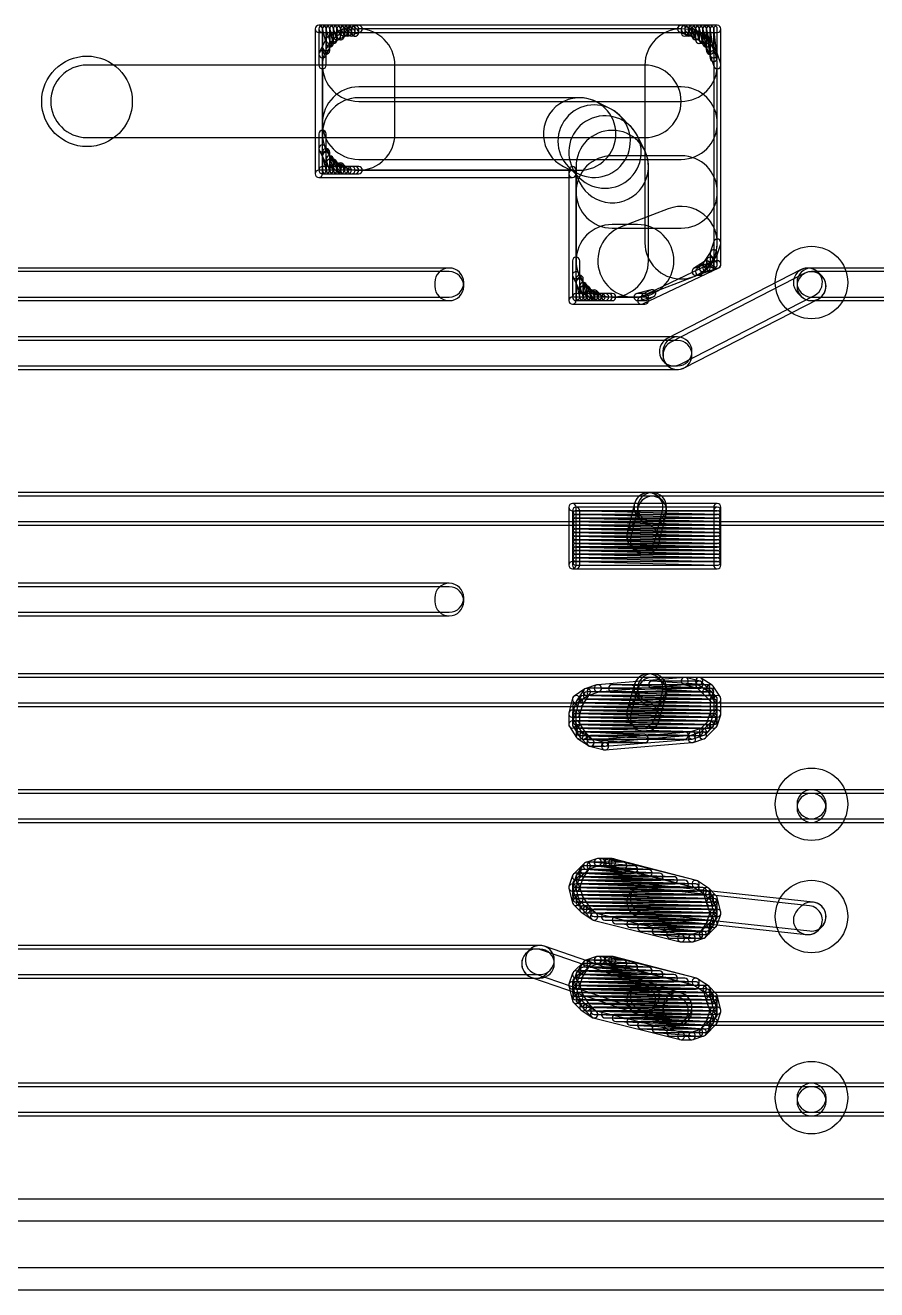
# Model space of a CAD drawing. Extents: x 2.7 to 76.1, y 3.1 to 47.6.
# Drawn here: x 29.41 to 35.38, y 37.28 to 46.14 of the extents above; entities that cross this region are included whole.
import ezdxf

# ---------------------------------------------------------------- set-up
doc = ezdxf.new("R2010")
doc.units = 0

msp = doc.modelspace()

# ---------------------------------------------------------------- linework, layer by layer
for points in [[(34.2646, 46.1423), (31.4706, 46.1423, 1), (31.4706, 46.09145), (34.2646, 46.09145, 1)], [(31.445175, 46.116875), (31.445175, 45.100875, 1), (31.496025, 45.100875), (31.496025, 46.116875, 1)], [(31.75, 46.1423), (31.496, 46.1423, 1), (31.496, 46.09145), (31.75, 46.09145, 1)], [(31.470575, 46.116875), (31.470575, 45.862875, 1), (31.521425, 45.862875), (31.521425, 46.116875, 1)], [(31.49673, 46.110705), (31.52213, 46.009105, 1), (31.571465, 46.02144), (31.546065, 46.12304, 1)], [(31.546825, 45.964475), (31.546825, 46.116875, 1), (31.495975, 46.116875), (31.495975, 45.964475, 1)], [(31.495975, 46.116875), (31.495975, 45.989875, 1), (31.546825, 45.989875), (31.546825, 46.116875, 1)], [(31.546825, 45.989875), (31.546825, 46.116875, 1), (31.495975, 46.116875), (31.495975, 45.989875, 1)], [(34.0106, 46.1169), (31.75, 46.1169, 1), (31.75, 45.60885), (34.0106, 45.60885, 1)], [(31.495975, 45.862875), (31.495975, 45.380275, 1), (32.004025, 45.380275), (32.004025, 45.862875, 1)], [(31.522675, 46.10883), (31.548075, 46.03263, 1), (31.59632, 46.048715), (31.57092, 46.124915, 1)], [(31.55817, 46.01793), (31.65977, 46.06873, 1), (31.637025, 46.114215), (31.535425, 46.063415, 1)], [(31.572225, 46.015275), (31.572225, 46.116875, 1), (31.521375, 46.116875), (31.521375, 46.015275, 1)], [(31.549455, 46.1055), (31.574855, 46.0547, 1), (31.62034, 46.077445), (31.59494, 46.128245, 1)], [(31.597625, 46.040675), (31.597625, 46.116875, 1), (31.546775, 46.116875), (31.546775, 46.040675, 1)], [(31.574855, 46.1055), (31.600255, 46.0547, 1), (31.64574, 46.077445), (31.62034, 46.128245, 1)], [(31.623025, 46.066075), (31.623025, 46.116875, 1), (31.572175, 46.116875), (31.572175, 46.066075, 1)], [(31.60502, 46.098895), (31.63042, 46.073495, 1), (31.666375, 46.10945), (31.640975, 46.13485, 1)], [(31.648425, 46.066075), (31.648425, 46.116875, 1), (31.597575, 46.116875), (31.597575, 46.066075, 1)], [(31.654565, 46.066805), (31.756165, 46.092205, 1), (31.74383, 46.14154), (31.64223, 46.11614, 1)], [(31.63042, 46.098895), (31.65582, 46.073495, 1), (31.691775, 46.10945), (31.666375, 46.13485, 1)], [(31.673825, 46.091475), (31.673825, 46.116875, 1), (31.622975, 46.116875), (31.622975, 46.091475, 1)], [(31.65582, 46.098895), (31.68122, 46.073495, 1), (31.717175, 46.10945), (31.691775, 46.13485, 1)], [(31.699225, 46.091475), (31.699225, 46.116875, 1), (31.648375, 46.116875), (31.648375, 46.091475, 1)], [(31.68122, 46.098895), (31.70662, 46.073495, 1), (31.742575, 46.10945), (31.717175, 46.13485, 1)], [(31.724625, 46.091475), (31.724625, 46.116875, 1), (31.673775, 46.116875), (31.673775, 46.091475, 1)], [(31.750025, 46.091475), (31.750025, 46.116875, 1), (31.699175, 46.116875), (31.699175, 46.091475, 1)], [(34.264625, 44.618275), (34.264625, 45.862875, 1), (33.756575, 45.862875), (33.756575, 44.618275, 1)], [(34.002555, 46.09275), (34.078755, 46.06735, 1), (34.09484, 46.115595), (34.01864, 46.140995, 1)], [(34.2646, 46.1423), (34.0106, 46.1423, 1), (34.0106, 46.09145), (34.2646, 46.09145, 1)], [(34.01802, 46.098895), (34.04342, 46.073495, 1), (34.079375, 46.10945), (34.053975, 46.13485, 1)], [(34.061425, 46.091475), (34.061425, 46.116875, 1), (34.010575, 46.116875), (34.010575, 46.091475, 1)], [(34.010575, 46.116875), (34.010575, 46.091475, 1), (34.061425, 46.091475), (34.061425, 46.116875, 1)], [(34.061425, 46.091475), (34.061425, 46.116875, 1), (34.010575, 46.116875), (34.010575, 46.091475, 1)], [(34.04342, 46.098895), (34.06882, 46.073495, 1), (34.104775, 46.10945), (34.079375, 46.13485, 1)], [(34.086825, 46.091475), (34.086825, 46.116875, 1), (34.035975, 46.116875), (34.035975, 46.091475, 1)], [(34.064055, 46.1055), (34.089455, 46.0547, 1), (34.13494, 46.077445), (34.10954, 46.128245, 1)], [(34.075425, 46.06873), (34.177025, 46.01793, 1), (34.19977, 46.063415), (34.09817, 46.114215, 1)], [(34.112225, 46.091475), (34.112225, 46.116875, 1), (34.061375, 46.116875), (34.061375, 46.091475, 1)], [(34.088075, 46.10883), (34.113475, 46.03263, 1), (34.16172, 46.048715), (34.13632, 46.124915, 1)], [(34.137625, 46.066075), (34.137625, 46.116875, 1), (34.086775, 46.116875), (34.086775, 46.066075, 1)], [(34.113475, 46.10883), (34.138875, 46.03263, 1), (34.18712, 46.048715), (34.16172, 46.124915, 1)], [(34.163025, 46.040675), (34.163025, 46.116875, 1), (34.112175, 46.116875), (34.112175, 46.040675, 1)], [(34.13833, 46.110705), (34.16373, 46.009105, 1), (34.213065, 46.02144), (34.187665, 46.12304, 1)], [(34.188425, 46.040675), (34.188425, 46.116875, 1), (34.137575, 46.116875), (34.137575, 46.040675, 1)], [(34.16332, 46.112695), (34.18872, 45.960295, 1), (34.238875, 45.96865), (34.213475, 46.12105, 1)], [(34.213825, 46.015275), (34.213825, 46.116875, 1), (34.162975, 46.116875), (34.162975, 46.015275, 1)], [(34.18857, 46.11372), (34.21397, 45.91052, 1), (34.264425, 45.916825), (34.239025, 46.120025, 1)], [(34.239225, 45.964475), (34.239225, 46.116875, 1), (34.188375, 46.116875), (34.188375, 45.964475, 1)], [(34.264625, 45.913675), (34.264625, 46.116875, 1), (34.213775, 46.116875), (34.213775, 45.913675, 1)], [(34.290025, 44.465875), (34.290025, 46.116875, 1), (34.239175, 46.116875), (34.239175, 44.465875, 1)], [(34.290025, 45.862875), (34.290025, 46.116875, 1), (34.239175, 46.116875), (34.239175, 45.862875, 1)], [(31.51874, 45.9277), (31.56954, 46.0293, 1), (31.524055, 46.052045), (31.473255, 45.950445, 1)], [(34.165655, 46.0293), (34.216455, 45.9277, 1), (34.26194, 45.950445), (34.21114, 46.052045, 1)], [(31.521425, 45.862875), (31.521425, 45.939075, 1), (31.470575, 45.939075), (31.470575, 45.862875, 1)], [(34.215075, 45.93103), (34.240475, 45.85483, 1), (34.28872, 45.870915), (34.26332, 45.947115, 1)], [(29.845, 45.35485), (33.7566, 45.35485, 1), (33.7566, 45.8629), (29.845, 45.8629, 1)], [(31.75, 45.20245), (34.0106, 45.20245, 1), (34.0106, 45.7105), (31.75, 45.7105, 1)], [(31.75, 45.12625), (33.2994, 45.12625, 1), (33.2994, 45.6343), (31.75, 45.6343, 1)], [(33.185795, 45.153065), (33.287395, 45.102265, 1), (33.5146, 45.55668), (33.413, 45.60748, 1)], [(33.221375, 45.14985), (33.297575, 45.07365, 1), (33.65682, 45.432895), (33.58062, 45.509095, 1)], [(33.24999, 45.13967), (33.30079, 45.03807, 1), (33.755205, 45.265275), (33.704405, 45.366875, 1)], [(31.521425, 45.278675), (31.521425, 45.380275, 1), (31.470575, 45.380275), (31.470575, 45.278675, 1)], [(31.470575, 45.380275), (31.470575, 45.126275, 1), (31.521425, 45.126275), (31.521425, 45.380275, 1)], [(33.273975, 45.151675), (33.273975, 44.491275, 1), (33.782025, 44.491275), (33.782025, 45.151675, 1)], [(31.56954, 45.188445), (31.51874, 45.290045, 1), (31.473255, 45.2673), (31.524055, 45.1657, 1)], [(31.49673, 45.221705), (31.52213, 45.120105, 1), (31.571465, 45.13244), (31.546065, 45.23404, 1)], [(31.546825, 45.126275), (31.546825, 45.253275, 1), (31.495975, 45.253275), (31.495975, 45.126275, 1)], [(31.495975, 45.253275), (31.495975, 45.126275, 1), (31.546825, 45.126275), (31.546825, 45.253275, 1)], [(31.546825, 45.126275), (31.546825, 45.227875, 1), (31.495975, 45.227875), (31.495975, 45.126275, 1)], [(31.522675, 45.19443), (31.548075, 45.11823, 1), (31.59632, 45.134315), (31.57092, 45.210515, 1)], [(31.572225, 45.126275), (31.572225, 45.202475, 1), (31.521375, 45.202475), (31.521375, 45.126275, 1)], [(33.528, 44.71985), (34.0106, 44.71985, 1), (34.0106, 45.2279), (33.528, 45.2279, 1)], [(31.4706, 45.07545), (33.2486, 45.07545, 1), (33.2486, 45.1263), (31.4706, 45.1263, 1)], [(31.496, 45.10085), (31.75, 45.10085, 1), (31.75, 45.1517), (31.496, 45.1517, 1)], [(31.65977, 45.149015), (31.55817, 45.199815, 1), (31.535425, 45.15433), (31.637025, 45.10353, 1)], [(31.549455, 45.1657), (31.574855, 45.1149, 1), (31.62034, 45.137645), (31.59494, 45.188445, 1)], [(31.597625, 45.126275), (31.597625, 45.177075, 1), (31.546775, 45.177075), (31.546775, 45.126275, 1)], [(31.57962, 45.133695), (31.60502, 45.108295, 1), (31.640975, 45.14425), (31.615575, 45.16965, 1)], [(31.623025, 45.126275), (31.623025, 45.151675, 1), (31.572175, 45.151675), (31.572175, 45.126275, 1)], [(31.60502, 45.133695), (31.63042, 45.108295, 1), (31.666375, 45.14425), (31.640975, 45.16965, 1)], [(31.648425, 45.126275), (31.648425, 45.151675, 1), (31.597575, 45.151675), (31.597575, 45.126275, 1)], [(31.6484, 45.10085), (31.6738, 45.10085, 1), (31.6738, 45.1517), (31.6484, 45.1517, 1)], [(31.75, 45.1517), (31.6484, 45.1517, 1), (31.6484, 45.10085), (31.75, 45.10085, 1)], [(31.6738, 45.10085), (31.6992, 45.10085, 1), (31.6992, 45.1517), (31.6738, 45.1517, 1)], [(31.6992, 45.10085), (31.7246, 45.10085, 1), (31.7246, 45.1517), (31.6992, 45.1517, 1)], [(33.274025, 45.100875), (33.274025, 45.126275, 1), (33.223175, 45.126275), (33.223175, 45.100875, 1)], [(33.223175, 45.126275), (33.223175, 45.100875, 1), (33.274025, 45.100875), (33.274025, 45.126275, 1)], [(33.223175, 45.100875), (33.223175, 44.211875, 1), (33.274025, 44.211875), (33.274025, 45.100875, 1)], [(33.771585, 44.25418), (34.101785, 44.38118, 1), (33.91941, 44.855365), (33.58921, 44.728365, 1)], [(33.528, 44.23725), (33.7058, 44.23725, 1), (33.7058, 44.7453), (33.528, 44.7453, 1)], [(34.240475, 44.626315), (34.215075, 44.550115, 1), (34.26332, 44.53403), (34.28872, 44.61023, 1)], [(34.290025, 44.465875), (34.290025, 44.618275, 1), (34.239175, 44.618275), (34.239175, 44.465875, 1)], [(33.299425, 44.389675), (33.299425, 44.491275, 1), (33.248575, 44.491275), (33.248575, 44.389675, 1)], [(33.248575, 44.491275), (33.248575, 44.237275, 1), (33.299425, 44.237275), (33.299425, 44.491275, 1)], [(34.218045, 44.556175), (34.167245, 44.479975, 1), (34.20955, 44.45177), (34.26035, 44.52797, 1)], [(34.19582, 44.473295), (34.22122, 44.447895, 1), (34.257175, 44.48385), (34.231775, 44.50925, 1)], [(34.239225, 44.440475), (34.239225, 44.491275, 1), (34.188375, 44.491275), (34.188375, 44.440475, 1)], [(34.264625, 44.465875), (34.264625, 44.542075, 1), (34.213775, 44.542075), (34.213775, 44.465875, 1)], [(32.385, 44.4405), (27.1526, 44.4405, 1), (27.1526, 44.23725), (32.385, 44.23725, 1)], [(27.1526, 44.21185), (32.385, 44.21185, 1), (32.385, 44.4151), (27.1526, 44.4151, 1)], [(32.486625, 44.313475), (32.486625, 44.338875, 1), (32.283375, 44.338875), (32.283375, 44.313475, 1)], [(33.34754, 44.299445), (33.29674, 44.401045, 1), (33.251255, 44.3783), (33.302055, 44.2767, 1)], [(33.74213, 44.188915), (34.27553, 44.442915, 1), (34.253665, 44.48883), (33.720265, 44.23483, 1)], [(34.853175, 44.429275), (33.913375, 43.946675, 1), (34.00622, 43.76587), (34.94602, 44.24847, 1)], [(34.03162, 43.74047), (34.97142, 44.22307, 1), (34.878575, 44.403875), (33.938775, 43.921275, 1)], [(34.12024, 44.39095), (34.27264, 44.44175, 1), (34.256555, 44.489995), (34.104155, 44.439195, 1)], [(34.174295, 44.487025), (34.098095, 44.436225, 1), (34.1263, 44.39392), (34.2025, 44.44472, 1)], [(34.155575, 44.397095), (34.180975, 44.422495, 1), (34.14502, 44.45845), (34.11962, 44.43305, 1)], [(34.163, 44.41505), (34.1884, 44.41505, 1), (34.1884, 44.4659), (34.163, 44.4659, 1)], [(34.17042, 44.447895), (34.19582, 44.422495, 1), (34.231775, 44.45845), (34.206375, 44.48385, 1)], [(34.213825, 44.440475), (34.213825, 44.465875, 1), (34.162975, 44.465875), (34.162975, 44.440475, 1)], [(34.996855, 44.38533), (34.971455, 44.41073, 1), (34.82774, 44.267015), (34.85314, 44.241615, 1)], [(37.465, 44.4405), (34.925, 44.4405, 1), (34.925, 44.23725), (37.465, 44.23725, 1)], [(34.925, 44.21185), (37.465, 44.21185, 1), (37.465, 44.4151), (34.925, 44.4151, 1)], [(33.27473, 44.332705), (33.30013, 44.231105, 1), (33.349465, 44.24344), (33.324065, 44.34504, 1)], [(33.324825, 44.237275), (33.324825, 44.364275, 1), (33.273975, 44.364275), (33.273975, 44.237275, 1)], [(33.273975, 44.364275), (33.273975, 44.237275, 1), (33.324825, 44.237275), (33.324825, 44.364275, 1)], [(33.324825, 44.237275), (33.324825, 44.338875, 1), (33.273975, 44.338875), (33.273975, 44.237275, 1)], [(33.300675, 44.30543), (33.326075, 44.22923, 1), (33.37432, 44.245315), (33.34892, 44.321515, 1)], [(33.350225, 44.237275), (33.350225, 44.313475, 1), (33.299375, 44.313475), (33.299375, 44.237275, 1)], [(33.2486, 44.18645), (33.7566, 44.18645, 1), (33.7566, 44.2373), (33.2486, 44.2373, 1)], [(33.274, 44.21185), (33.528, 44.21185, 1), (33.528, 44.2627), (33.274, 44.2627, 1)], [(33.43777, 44.260015), (33.33617, 44.310815, 1), (33.313425, 44.26533), (33.415025, 44.21453, 1)], [(33.327455, 44.2767), (33.352855, 44.2259, 1), (33.39834, 44.248645), (33.37294, 44.299445, 1)], [(33.375625, 44.237275), (33.375625, 44.288075, 1), (33.324775, 44.288075), (33.324775, 44.237275, 1)], [(33.35762, 44.244695), (33.38302, 44.219295, 1), (33.418975, 44.25525), (33.393575, 44.28065, 1)], [(33.401025, 44.237275), (33.401025, 44.262675, 1), (33.350175, 44.262675), (33.350175, 44.237275, 1)], [(33.38302, 44.244695), (33.40842, 44.219295, 1), (33.444375, 44.25525), (33.418975, 44.28065, 1)], [(33.426425, 44.237275), (33.426425, 44.262675, 1), (33.375575, 44.262675), (33.375575, 44.237275, 1)], [(33.4264, 44.21185), (33.4518, 44.21185, 1), (33.4518, 44.2627), (33.4264, 44.2627, 1)], [(33.528, 44.2627), (33.4264, 44.2627, 1), (33.4264, 44.21185), (33.528, 44.21185, 1)], [(33.4518, 44.21185), (33.4772, 44.21185, 1), (33.4772, 44.2627), (33.4518, 44.2627, 1)], [(33.4772, 44.21185), (33.5026, 44.21185, 1), (33.5026, 44.2627), (33.4772, 44.2627, 1)], [(33.80123, 44.28734), (33.69963, 44.26194, 1), (33.711965, 44.212605), (33.813565, 44.238005, 1)], [(33.7058, 44.21185), (33.7566, 44.21185, 1), (33.7566, 44.2627), (33.7058, 44.2627, 1)], [(33.76797, 44.21453), (33.81877, 44.23993, 1), (33.796025, 44.285415), (33.745225, 44.260015, 1)], [(33.9852, 43.9579), (26.67, 43.9579, 1), (26.67, 43.75465), (33.9852, 43.75465, 1)], [(26.67, 43.72925), (33.9852, 43.72925, 1), (33.9852, 43.9325), (26.67, 43.9325, 1)], [(34.086825, 43.830875), (34.086825, 43.856275, 1), (33.883575, 43.856275), (33.883575, 43.830875, 1)], [(33.8074, 42.8657), (24.6126, 42.8657, 1), (24.6126, 42.66245), (33.8074, 42.66245, 1)], [(24.6126, 42.63705), (33.8074, 42.63705, 1), (33.8074, 42.8403), (24.6126, 42.8403, 1)], [(33.683405, 42.78872), (33.632605, 42.58552, 1), (33.82979, 42.536225), (33.88059, 42.739425, 1)], [(33.683405, 42.78872), (33.632605, 42.58552, 1), (33.82979, 42.536225), (33.88059, 42.739425, 1)], [(33.85519, 42.510825), (33.90599, 42.714025, 1), (33.708805, 42.76332), (33.658005, 42.56012, 1)], [(33.85519, 42.510825), (33.90599, 42.714025, 1), (33.708805, 42.76332), (33.658005, 42.56012, 1)], [(33.879255, 42.81053), (33.853855, 42.83593, 1), (33.71014, 42.692215), (33.73554, 42.666815, 1)], [(33.909025, 42.738675), (33.909025, 42.764075, 1), (33.705775, 42.764075), (33.705775, 42.738675, 1)], [(36.6776, 42.8657), (33.8074, 42.8657, 1), (33.8074, 42.66245), (36.6776, 42.66245, 1)], [(33.8074, 42.63705), (36.6776, 42.63705, 1), (36.6776, 42.8403), (33.8074, 42.8403, 1)], [(34.2646, 42.7895), (33.2486, 42.7895, 1), (33.2486, 42.73865), (34.2646, 42.73865, 1)], [(33.223175, 42.764075), (33.223175, 42.357675, 1), (33.274025, 42.357675), (33.274025, 42.764075, 1)], [(34.26525, 42.71329), (33.27465, 42.73869, 1), (33.273345, 42.687855), (34.263945, 42.662455, 1)], [(34.2646, 42.7641), (33.274, 42.7641, 1), (33.274, 42.71325), (34.2646, 42.71325, 1)], [(33.248575, 42.738675), (33.248575, 42.357675, 1), (33.299425, 42.357675), (33.299425, 42.738675, 1)], [(33.274, 42.68785), (34.2646, 42.68785, 1), (34.2646, 42.7387), (33.274, 42.7387, 1)], [(34.290025, 42.357675), (34.290025, 42.764075, 1), (34.239175, 42.764075), (34.239175, 42.357675, 1)], [(34.290025, 42.357675), (34.290025, 42.738675, 1), (34.239175, 42.738675), (34.239175, 42.357675, 1)], [(34.26525, 42.68789), (33.27465, 42.71329, 1), (33.273345, 42.662455), (34.263945, 42.637055, 1)], [(34.26525, 42.66249), (33.27465, 42.68789, 1), (33.273345, 42.637055), (34.263945, 42.611655, 1)], [(34.26525, 42.63709), (33.27465, 42.66249, 1), (33.273345, 42.611655), (34.263945, 42.586255, 1)], [(33.274, 42.66245), (34.2646, 42.66245, 1), (34.2646, 42.7133), (33.274, 42.7133, 1)], [(33.274, 42.63705), (34.2646, 42.63705, 1), (34.2646, 42.6879), (33.274, 42.6879, 1)], [(33.274, 42.61165), (34.2646, 42.61165, 1), (34.2646, 42.6625), (33.274, 42.6625, 1)], [(33.65934, 42.489015), (33.68474, 42.463615, 1), (33.828455, 42.60733), (33.803055, 42.63273, 1)], [(34.26525, 42.61169), (33.27465, 42.63709, 1), (33.273345, 42.586255), (34.263945, 42.560855, 1)], [(34.26525, 42.58629), (33.27465, 42.61169, 1), (33.273345, 42.560855), (34.263945, 42.535455, 1)], [(34.26525, 42.56089), (33.27465, 42.58629, 1), (33.273345, 42.535455), (34.263945, 42.510055, 1)], [(34.26525, 42.53549), (33.27465, 42.56089, 1), (33.273345, 42.510055), (34.263945, 42.484655, 1)], [(33.274, 42.58625), (34.2646, 42.58625, 1), (34.2646, 42.6371), (33.274, 42.6371, 1)], [(34.2646, 42.6371), (33.274, 42.6371, 1), (33.274, 42.58625), (34.2646, 42.58625, 1)], [(33.274, 42.58625), (34.2646, 42.58625, 1), (34.2646, 42.6371), (33.274, 42.6371, 1)], [(33.274, 42.56085), (34.2646, 42.56085, 1), (34.2646, 42.6117), (33.274, 42.6117, 1)], [(33.274, 42.53545), (34.2646, 42.53545, 1), (34.2646, 42.5863), (33.274, 42.5863, 1)], [(33.274, 42.51005), (34.2646, 42.51005, 1), (34.2646, 42.5609), (33.274, 42.5609, 1)], [(34.26525, 42.51009), (33.27465, 42.53549, 1), (33.273345, 42.484655), (34.263945, 42.459255, 1)], [(34.26525, 42.48469), (33.27465, 42.51009, 1), (33.273345, 42.459255), (34.263945, 42.433855, 1)], [(34.26525, 42.45929), (33.27465, 42.48469, 1), (33.273345, 42.433855), (34.263945, 42.408455, 1)], [(33.274, 42.48465), (34.2646, 42.48465, 1), (34.2646, 42.5355), (33.274, 42.5355, 1)], [(33.274, 42.45925), (34.2646, 42.45925, 1), (34.2646, 42.5101), (33.274, 42.5101, 1)], [(33.274, 42.43385), (34.2646, 42.43385, 1), (34.2646, 42.4847), (33.274, 42.4847, 1)], [(33.2486, 42.33225), (34.2646, 42.33225, 1), (34.2646, 42.3831), (33.2486, 42.3831, 1)], [(34.26525, 42.43389), (33.27465, 42.45929, 1), (33.273345, 42.408455), (34.263945, 42.383055, 1)], [(34.26525, 42.40849), (33.27465, 42.43389, 1), (33.273345, 42.383055), (34.263945, 42.357655, 1)], [(33.274, 42.40845), (34.2646, 42.40845, 1), (34.2646, 42.4593), (33.274, 42.4593, 1)], [(33.274, 42.38305), (34.2646, 42.38305, 1), (34.2646, 42.4339), (33.274, 42.4339, 1)], [(33.274, 42.35765), (34.2646, 42.35765, 1), (34.2646, 42.4085), (33.274, 42.4085, 1)], [(33.274, 42.33225), (34.2646, 42.33225, 1), (34.2646, 42.3831), (33.274, 42.3831, 1)], [(32.385, 42.2307), (27.1526, 42.2307, 1), (27.1526, 42.02745), (32.385, 42.02745, 1)], [(27.1526, 42.00205), (32.385, 42.00205, 1), (32.385, 42.2053), (27.1526, 42.2053, 1)], [(32.486625, 42.103675), (32.486625, 42.129075, 1), (32.283375, 42.129075), (32.283375, 42.103675, 1)], [(33.8074, 41.5957), (25.2476, 41.5957, 1), (25.2476, 41.39245), (33.8074, 41.39245, 1)], [(33.684285, 41.52199), (33.633485, 41.34419, 1), (33.82891, 41.288355), (33.87971, 41.466155, 1)], [(33.684285, 41.52199), (33.633485, 41.34419, 1), (33.82891, 41.288355), (33.87971, 41.466155, 1)], [(33.879255, 41.54053), (33.853855, 41.56593, 1), (33.71014, 41.422215), (33.73554, 41.396815, 1)], [(36.0426, 41.5957), (33.8074, 41.5957, 1), (33.8074, 41.39245), (36.0426, 41.39245, 1)], [(33.705775, 41.494075), (33.705775, 41.468675, 1), (33.909025, 41.468675), (33.909025, 41.494075, 1)], [(25.2476, 41.36705), (33.8074, 41.36705, 1), (33.8074, 41.5703), (25.2476, 41.5703, 1)], [(33.336095, 41.489825), (33.259895, 41.439025, 1), (33.2881, 41.39672), (33.3643, 41.44752, 1)], [(33.329045, 41.482775), (33.278245, 41.406575, 1), (33.32055, 41.37837), (33.37135, 41.45457, 1)], [(33.418355, 41.518195), (33.342155, 41.492795, 1), (33.35824, 41.44455), (33.43444, 41.46995, 1)], [(33.418355, 41.518195), (33.342155, 41.492795, 1), (33.35824, 41.44455), (33.43444, 41.46995, 1)], [(34.21457, 41.468685), (33.37637, 41.494085, 1), (33.374825, 41.44326), (34.213025, 41.41786, 1)], [(33.3756, 41.44325), (34.2138, 41.44325, 1), (34.2138, 41.4941), (33.3756, 41.4941, 1)], [(34.033885, 41.57021), (33.424285, 41.51941, 1), (33.42851, 41.468735), (34.03811, 41.519535, 1)], [(34.033885, 41.57021), (33.424285, 41.51941, 1), (33.42851, 41.468735), (34.03811, 41.519535, 1)], [(34.21474, 41.49408), (33.52894, 41.51948, 1), (33.527055, 41.468665), (34.212855, 41.443265, 1)], [(33.528, 41.46865), (34.1884, 41.46865, 1), (34.1884, 41.5195), (33.528, 41.5195, 1)], [(33.85431, 41.262955), (33.90511, 41.440755, 1), (33.709685, 41.49659), (33.658885, 41.31879, 1)], [(33.85431, 41.262955), (33.90511, 41.440755, 1), (33.709685, 41.49659), (33.658885, 41.31879, 1)], [(33.8074, 41.36705), (36.0426, 41.36705, 1), (36.0426, 41.5703), (33.8074, 41.5703, 1)], [(34.19009, 41.51944), (33.80909, 41.54484, 1), (33.805705, 41.494105), (34.186705, 41.468705, 1)], [(33.8074, 41.49405), (34.1376, 41.49405, 1), (34.1376, 41.5449), (33.8074, 41.5449, 1)], [(34.143765, 41.54414), (34.042165, 41.56954, 1), (34.02983, 41.520205), (34.13143, 41.494805, 1)], [(34.1376, 41.5703), (34.036, 41.5703, 1), (34.036, 41.51945), (34.1376, 41.51945, 1)], [(34.206375, 41.48665), (34.155575, 41.53745, 1), (34.11962, 41.501495), (34.17042, 41.450695, 1)], [(34.2279, 41.515225), (34.1517, 41.566025, 1), (34.123495, 41.52372), (34.199695, 41.47292, 1)], [(34.257175, 41.43585), (34.206375, 41.48665, 1), (34.17042, 41.450695), (34.22122, 41.399895, 1)], [(34.28575, 41.431975), (34.23495, 41.508175, 1), (34.192645, 41.47997), (34.243445, 41.40377, 1)], [(33.24933, 41.42404), (33.22393, 41.32244, 1), (33.273265, 41.310105), (33.298665, 41.411705, 1)], [(33.275275, 41.400515), (33.249875, 41.324315, 1), (33.29812, 41.30823), (33.32352, 41.38443, 1)], [(34.239885, 41.39249), (33.300085, 41.41789, 1), (33.29871, 41.367055), (34.23851, 41.341655, 1)], [(33.2994, 41.36705), (34.2392, 41.36705, 1), (34.2392, 41.4179), (33.2994, 41.4179, 1)], [(34.239905, 41.41789), (33.325505, 41.44329, 1), (33.32409, 41.392455), (34.23849, 41.367055, 1)], [(33.3248, 41.39245), (34.2392, 41.39245, 1), (34.2392, 41.4433), (33.3248, 41.4433, 1)], [(33.3502, 41.41785), (34.2138, 41.41785, 1), (34.2138, 41.4687), (33.3502, 41.4687, 1)], [(34.239925, 41.443285), (33.350925, 41.468685, 1), (33.34947, 41.41786), (34.23847, 41.39246, 1)], [(33.65934, 41.244415), (33.68474, 41.219015, 1), (33.828455, 41.36273), (33.803055, 41.38813, 1)], [(34.264625, 41.316275), (34.264625, 41.417875, 1), (34.213775, 41.417875), (34.213775, 41.316275, 1)], [(34.290025, 41.316275), (34.290025, 41.417875, 1), (34.239175, 41.417875), (34.239175, 41.316275, 1)], [(33.223175, 41.316275), (33.223175, 41.240075, 1), (33.274025, 41.240075), (33.274025, 41.316275, 1)], [(34.239865, 41.36709), (33.274665, 41.39249, 1), (33.27333, 41.341655), (34.23853, 41.316255, 1)], [(34.239865, 41.34169), (33.274665, 41.36709, 1), (33.27333, 41.316255), (34.23853, 41.290855, 1)], [(34.239865, 41.31629), (33.274665, 41.34169, 1), (33.27333, 41.290855), (34.23853, 41.265455, 1)], [(34.239865, 41.29089), (33.274665, 41.31629, 1), (33.27333, 41.265455), (34.23853, 41.240055, 1)], [(33.274, 41.34165), (34.2392, 41.34165, 1), (34.2392, 41.3925), (33.274, 41.3925, 1)], [(33.274, 41.31625), (34.2392, 41.31625, 1), (34.2392, 41.3671), (33.274, 41.3671, 1)], [(33.274, 41.29085), (34.2392, 41.29085, 1), (34.2392, 41.3417), (33.274, 41.3417, 1)], [(33.248575, 41.316275), (33.248575, 41.240075, 1), (33.299425, 41.240075), (33.299425, 41.316275, 1)], [(33.274, 41.26545), (34.2392, 41.26545, 1), (34.2392, 41.3163), (33.274, 41.3163, 1)], [(34.23792, 41.23203), (34.26332, 41.30823, 1), (34.215075, 41.324315), (34.189675, 41.248115, 1)], [(34.26332, 41.23203), (34.28872, 41.30823, 1), (34.240475, 41.324315), (34.215075, 41.248115, 1)], [(33.227445, 41.22597), (33.278245, 41.14977, 1), (33.32055, 41.177975), (33.26975, 41.254175, 1)], [(34.189105, 41.24009), (33.274705, 41.26549, 1), (33.27329, 41.214655), (34.18769, 41.189255, 1)], [(34.214485, 41.26549), (33.274685, 41.29089, 1), (33.27331, 41.240055), (34.21311, 41.214655, 1)], [(33.274, 41.24005), (34.2392, 41.24005, 1), (34.2392, 41.2909), (33.274, 41.2909, 1)], [(33.274, 41.21465), (34.2138, 41.21465, 1), (34.2138, 41.2655), (33.274, 41.2655, 1)], [(34.2138, 41.2655), (33.274, 41.2655, 1), (33.274, 41.21465), (34.2138, 41.21465, 1)], [(33.274, 41.21465), (34.2138, 41.21465, 1), (34.2138, 41.2655), (33.274, 41.2655, 1)], [(33.252845, 41.22597), (33.303645, 41.14977, 1), (33.34595, 41.177975), (33.29515, 41.254175, 1)], [(34.13837, 41.214685), (33.30017, 41.240085, 1), (33.298625, 41.18926), (34.136825, 41.16386, 1)], [(33.2994, 41.18925), (34.1884, 41.18925, 1), (34.1884, 41.2401), (33.2994, 41.2401, 1)], [(34.180975, 41.171295), (34.231775, 41.222095, 1), (34.19582, 41.25805), (34.14502, 41.20725, 1)], [(34.180975, 41.145895), (34.257175, 41.222095, 1), (34.22122, 41.25805), (34.14502, 41.18185, 1)], [(33.2994, 41.16385), (34.1376, 41.16385, 1), (34.1376, 41.2147), (33.2994, 41.2147, 1)], [(34.036875, 41.18928), (33.300275, 41.21468, 1), (33.29852, 41.163865), (34.03512, 41.138465, 1)], [(33.285295, 41.14272), (33.361495, 41.09192, 1), (33.3897, 41.134225), (33.3135, 41.185025, 1)], [(33.75809, 41.163855), (33.32629, 41.189255, 1), (33.323305, 41.13849), (33.755105, 41.11309, 1)], [(33.30682, 41.145895), (33.35762, 41.095095, 1), (33.393575, 41.13105), (33.342775, 41.18185, 1)], [(33.3248, 41.13845), (34.036, 41.13845, 1), (34.036, 41.1893), (33.3248, 41.1893, 1)], [(33.36943, 41.088405), (33.47103, 41.063005, 1), (33.483365, 41.11234), (33.381765, 41.13774, 1)], [(33.3756, 41.11305), (33.7566, 41.11305, 1), (33.7566, 41.1639), (33.3756, 41.1639, 1)], [(33.3756, 41.08765), (33.4772, 41.08765, 1), (33.4772, 41.1385), (33.3756, 41.1385, 1)], [(33.47931, 41.087735), (34.08891, 41.138535, 1), (34.084685, 41.18921), (33.475085, 41.13841, 1)], [(33.47931, 41.062335), (34.08891, 41.113135, 1), (34.084685, 41.16381), (33.475085, 41.11301, 1)], [(34.09484, 41.13975), (34.17104, 41.16515, 1), (34.154955, 41.213395), (34.078755, 41.187995, 1)], [(34.09484, 41.11435), (34.17104, 41.13975, 1), (34.154955, 41.187995), (34.078755, 41.162595, 1)], [(34.925, 40.7829), (26.1874, 40.7829, 1), (26.1874, 40.57965), (34.925, 40.57965, 1)], [(35.026625, 40.655875), (35.026625, 40.681275, 1), (34.823375, 40.681275), (34.823375, 40.655875, 1)], [(37.7952, 40.7829), (34.925, 40.7829, 1), (34.925, 40.57965), (37.7952, 40.57965, 1)], [(26.1874, 40.55425), (34.925, 40.55425, 1), (34.925, 40.7575), (26.1874, 40.7575, 1)], [(34.925, 40.55425), (37.7952, 40.55425, 1), (37.7952, 40.7575), (34.925, 40.7575, 1)], [(33.33222, 40.26745), (33.25602, 40.19125, 1), (33.291975, 40.155295), (33.368175, 40.231495, 1)], [(33.329045, 40.263575), (33.278245, 40.187375, 1), (33.32055, 40.15917), (33.37135, 40.23537, 1)], [(33.78341, 40.22406), (33.32621, 40.24946, 1), (33.323385, 40.198685), (33.780585, 40.173285, 1)], [(33.3248, 40.19865), (33.6804, 40.19865, 1), (33.6804, 40.2495), (33.3248, 40.2495, 1)], [(33.418355, 40.298995), (33.342155, 40.273595, 1), (33.35824, 40.22535), (33.43444, 40.25075, 1)], [(33.418355, 40.298995), (33.342155, 40.273595, 1), (33.35824, 40.22535), (33.43444, 40.25075, 1)], [(33.68251, 40.24941), (33.37771, 40.27481, 1), (33.373485, 40.224135), (33.678285, 40.198735, 1)], [(33.3756, 40.22405), (33.6042, 40.22405, 1), (33.6042, 40.2749), (33.3756, 40.2749, 1)], [(33.607795, 40.27464), (33.429995, 40.30004, 1), (33.4228, 40.249705), (33.6006, 40.224305, 1)], [(33.4264, 40.24945), (33.4518, 40.24945, 1), (33.4518, 40.3003), (33.4264, 40.3003, 1)], [(33.5026, 40.3003), (33.4264, 40.3003, 1), (33.4264, 40.24945), (33.5026, 40.24945, 1)], [(33.528, 40.3003), (33.4264, 40.3003, 1), (33.4264, 40.24945), (33.528, 40.24945, 1)], [(34.118365, 40.14714), (33.508765, 40.29954, 1), (33.49643, 40.250205), (34.10603, 40.097805, 1)], [(34.118615, 40.147075), (33.534415, 40.299475, 1), (33.52158, 40.25027), (34.10578, 40.09787, 1)], [(33.249875, 40.181315), (33.224475, 40.105115, 1), (33.27272, 40.08903), (33.29812, 40.16523, 1)], [(33.275275, 40.181315), (33.249875, 40.105115, 1), (33.29812, 40.08903), (33.32352, 40.16523, 1)], [(33.960775, 40.17328), (33.300375, 40.19868, 1), (33.29842, 40.147865), (33.95882, 40.122465, 1)], [(33.2994, 40.14785), (33.8582, 40.14785, 1), (33.8582, 40.1987), (33.2994, 40.1987, 1)], [(33.2994, 40.12245), (33.9598, 40.12245, 1), (33.9598, 40.1733), (33.2994, 40.1733, 1)], [(34.036875, 40.14788), (33.300275, 40.17328, 1), (33.29852, 40.122465), (34.03512, 40.097065, 1)], [(33.859405, 40.19867), (33.326005, 40.22407, 1), (33.32359, 40.173275), (33.85699, 40.147875, 1)], [(33.3248, 40.17325), (33.782, 40.17325, 1), (33.782, 40.2241), (33.3248, 40.2241, 1)], [(33.22393, 40.090905), (33.24933, 39.989305, 1), (33.298665, 40.00164), (33.273265, 40.10324, 1)], [(33.249875, 40.08903), (33.275275, 40.01283, 1), (33.32352, 40.028915), (33.29812, 40.105115, 1)], [(34.189105, 40.07169), (33.274705, 40.09709, 1), (33.27329, 40.046255), (34.18769, 40.020855, 1)], [(34.214485, 40.04629), (33.274685, 40.07169, 1), (33.27331, 40.020855), (34.21311, 39.995455, 1)], [(34.11297, 40.122485), (33.27477, 40.147885, 1), (33.273225, 40.09706), (34.111425, 40.07166, 1)], [(33.274, 40.09705), (34.036, 40.09705, 1), (34.036, 40.1479), (33.274, 40.1479, 1)], [(33.274, 40.07165), (34.1122, 40.07165, 1), (34.1122, 40.1225), (33.274, 40.1225, 1)], [(34.163725, 40.097085), (33.274725, 40.122485, 1), (33.27327, 40.07166), (34.16227, 40.04626, 1)], [(33.274, 40.04625), (34.163, 40.04625, 1), (34.163, 40.0971), (33.274, 40.0971, 1)], [(33.274, 40.02085), (34.1884, 40.02085, 1), (34.1884, 40.0717), (33.274, 40.0717, 1)], [(33.720215, 39.894445), (34.888615, 39.767445, 1), (34.91058, 39.9695), (33.74218, 40.0965, 1)], [(34.93598, 39.9949), (33.76758, 40.1219, 1), (33.745615, 39.919845), (34.914015, 39.792845, 1)], [(34.2025, 40.092825), (34.1263, 40.143625, 1), (34.098095, 40.10132), (34.174295, 40.05052, 1)], [(34.2025, 40.092825), (34.1263, 40.143625, 1), (34.098095, 40.10132), (34.174295, 40.05052, 1)], [(34.23792, 40.003515), (34.21252, 40.079715, 1), (34.164275, 40.06363), (34.189675, 39.98743, 1)], [(34.257175, 40.03885), (34.206375, 40.08965, 1), (34.17042, 40.053695), (34.22122, 40.002895, 1)], [(34.214485, 40.02089), (33.274685, 40.04629, 1), (33.27331, 39.995455), (34.21311, 39.970055, 1)], [(33.25602, 39.977495), (33.30682, 39.926695, 1), (33.342775, 39.96265), (33.291975, 40.01345, 1)], [(33.274, 39.99545), (34.2138, 39.99545, 1), (34.2138, 40.0463), (33.274, 40.0463, 1)], [(34.239885, 39.99549), (33.300085, 40.02089, 1), (33.29871, 39.970055), (34.23851, 39.944655, 1)], [(33.278245, 40.00677), (33.329045, 39.93057, 1), (33.37135, 39.958775), (33.32055, 40.034975, 1)], [(33.2994, 39.97005), (34.2392, 39.97005, 1), (34.2392, 40.0209), (33.2994, 40.0209, 1)], [(34.2392, 40.0209), (33.2994, 40.0209, 1), (33.2994, 39.97005), (34.2392, 39.97005, 1)], [(33.2994, 39.97005), (34.2138, 39.97005, 1), (34.2138, 40.0209), (33.2994, 40.0209, 1)], [(34.239905, 39.97009), (33.325505, 39.99549, 1), (33.32409, 39.944655), (34.23849, 39.919255, 1)], [(33.3248, 39.94465), (34.2392, 39.94465, 1), (34.2392, 39.9955), (33.3248, 39.9955, 1)], [(34.26332, 39.927315), (34.23792, 40.003515, 1), (34.189675, 39.98743), (34.215075, 39.91123, 1)], [(34.289265, 39.92544), (34.263865, 40.02704, 1), (34.21453, 40.014705), (34.23993, 39.913105, 1)], [(34.971455, 39.796615), (34.996855, 39.822015, 1), (34.85314, 39.96573), (34.82774, 39.94033, 1)], [(33.310695, 39.92352), (33.386895, 39.87272, 1), (33.4151, 39.915025), (33.3389, 39.965825, 1)], [(33.33222, 39.926695), (33.38302, 39.875895, 1), (33.418975, 39.91185), (33.368175, 39.96265, 1)], [(33.3502, 39.91925), (34.2392, 39.91925, 1), (34.2392, 39.9701), (33.3502, 39.9701, 1)], [(34.239925, 39.944685), (33.350925, 39.970085, 1), (33.34947, 39.91926), (34.23847, 39.89386, 1)], [(33.39483, 39.869205), (34.00443, 39.716805, 1), (34.016765, 39.76614), (33.407165, 39.91854, 1)], [(33.39483, 39.869205), (34.00443, 39.716805, 1), (34.016765, 39.76614), (33.407165, 39.91854, 1)], [(34.23997, 39.919285), (33.40177, 39.944685, 1), (33.400225, 39.89386), (34.238425, 39.86846, 1)], [(33.401, 39.89385), (34.2392, 39.89385, 1), (34.2392, 39.9447), (33.401, 39.9447, 1)], [(33.4772, 39.86845), (34.2392, 39.86845, 1), (34.2392, 39.9193), (33.4772, 39.9193, 1)], [(34.214675, 39.89388), (33.478075, 39.91928, 1), (33.47632, 39.868465), (34.21292, 39.843065, 1)], [(34.214775, 39.86848), (33.554375, 39.89388, 1), (33.55242, 39.843065), (34.21282, 39.817665, 1)], [(33.5534, 39.84305), (34.2138, 39.84305, 1), (34.2138, 39.8939), (33.5534, 39.8939, 1)], [(34.23792, 39.83503), (34.26332, 39.91123, 1), (34.215075, 39.927315), (34.189675, 39.851115, 1)], [(34.26332, 39.83503), (34.28872, 39.91123, 1), (34.240475, 39.927315), (34.215075, 39.851115, 1)], [(34.189605, 39.84307), (33.656205, 39.86847, 1), (33.65379, 39.817675), (34.18719, 39.792275, 1)], [(33.655, 39.81765), (34.2138, 39.81765, 1), (34.2138, 39.8685), (33.655, 39.8685, 1)], [(34.18981, 39.81766), (33.73261, 39.84306, 1), (33.729785, 39.792285), (34.186985, 39.766885, 1)], [(33.7312, 39.79225), (34.1884, 39.79225, 1), (34.1884, 39.8431), (33.7312, 39.8431, 1)], [(34.13971, 39.79221), (33.83491, 39.81761, 1), (33.830685, 39.766935), (34.135485, 39.741535, 1)], [(33.8328, 39.76685), (34.1884, 39.76685, 1), (34.1884, 39.8177), (33.8328, 39.8177, 1)], [(34.180975, 39.748895), (34.257175, 39.825095, 1), (34.22122, 39.86105), (34.14502, 39.78485, 1)], [(34.18415, 39.75277), (34.23495, 39.82897, 1), (34.192645, 39.857175), (34.141845, 39.780975, 1)], [(33.9344, 39.74145), (34.1376, 39.74145, 1), (34.1376, 39.7923), (33.9344, 39.7923, 1)], [(34.0106, 39.71605), (34.0868, 39.71605, 1), (34.0868, 39.7669), (34.0106, 39.7669, 1)], [(34.0106, 39.71605), (34.0868, 39.71605, 1), (34.0868, 39.7669), (34.0106, 39.7669, 1)], [(34.09484, 39.71735), (34.17104, 39.74275, 1), (34.154955, 39.790995), (34.078755, 39.765595, 1)], [(34.09484, 39.71735), (34.17104, 39.74275, 1), (34.154955, 39.790995), (34.078755, 39.765595, 1)], [(33.02, 39.6907), (26.035, 39.6907, 1), (26.035, 39.48745), (33.02, 39.48745, 1)], [(26.035, 39.46205), (33.02, 39.46205, 1), (33.02, 39.6653), (26.035, 39.6653, 1)], [(32.96147, 39.4676), (33.69807, 39.2136, 1), (33.764325, 39.405745), (33.027725, 39.659745, 1)], [(32.94814, 39.66093), (32.92274, 39.63553, 1), (33.066455, 39.491815), (33.091855, 39.517215, 1)], [(33.789725, 39.431145), (33.053125, 39.685145, 1), (32.98687, 39.493), (33.72347, 39.239, 1)], [(33.33222, 39.58165), (33.25602, 39.50545, 1), (33.291975, 39.469495), (33.368175, 39.545695, 1)], [(33.329045, 39.577775), (33.278245, 39.501575, 1), (33.32055, 39.47337), (33.37135, 39.54957, 1)], [(33.78341, 39.53826), (33.32621, 39.56366, 1), (33.323385, 39.512885), (33.780585, 39.487485, 1)], [(33.859405, 39.51287), (33.326005, 39.53827, 1), (33.32359, 39.487475), (33.85699, 39.462075, 1)], [(33.3248, 39.51285), (33.6804, 39.51285, 1), (33.6804, 39.5637), (33.3248, 39.5637, 1)], [(33.3248, 39.48745), (33.782, 39.48745, 1), (33.782, 39.5383), (33.3248, 39.5383, 1)], [(33.418355, 39.613195), (33.342155, 39.587795, 1), (33.35824, 39.53955), (33.43444, 39.56495, 1)], [(33.418355, 39.613195), (33.342155, 39.587795, 1), (33.35824, 39.53955), (33.43444, 39.56495, 1)], [(33.68251, 39.56361), (33.37771, 39.58901, 1), (33.373485, 39.538335), (33.678285, 39.512935, 1)], [(33.3756, 39.53825), (33.6042, 39.53825, 1), (33.6042, 39.5891), (33.3756, 39.5891, 1)], [(33.607795, 39.58884), (33.429995, 39.61424, 1), (33.4228, 39.563905), (33.6006, 39.538505, 1)], [(33.4264, 39.56365), (33.4518, 39.56365, 1), (33.4518, 39.6145), (33.4264, 39.6145, 1)], [(33.5026, 39.6145), (33.4264, 39.6145, 1), (33.4264, 39.56365), (33.5026, 39.56365, 1)], [(33.528, 39.6145), (33.4264, 39.6145, 1), (33.4264, 39.56365), (33.528, 39.56365, 1)], [(34.118365, 39.46134), (33.508765, 39.61374, 1), (33.49643, 39.564405), (34.10603, 39.412005, 1)], [(34.118615, 39.461275), (33.534415, 39.613675, 1), (33.52158, 39.56447), (34.10578, 39.41207, 1)], [(33.249875, 39.495515), (33.224475, 39.419315, 1), (33.27272, 39.40323), (33.29812, 39.47943, 1)], [(33.275275, 39.495515), (33.249875, 39.419315, 1), (33.29812, 39.40323), (33.32352, 39.47943, 1)], [(34.11297, 39.436685), (33.27477, 39.462085, 1), (33.273225, 39.41126), (34.111425, 39.38586, 1)], [(33.274, 39.41125), (34.036, 39.41125, 1), (34.036, 39.4621), (33.274, 39.4621, 1)], [(33.960775, 39.48748), (33.300375, 39.51288, 1), (33.29842, 39.462065), (33.95882, 39.436665, 1)], [(33.2994, 39.46205), (33.8582, 39.46205, 1), (33.8582, 39.5129), (33.2994, 39.5129, 1)], [(33.2994, 39.43665), (33.9598, 39.43665, 1), (33.9598, 39.4875), (33.2994, 39.4875, 1)], [(34.036875, 39.46208), (33.300275, 39.48748, 1), (33.29852, 39.436665), (34.03512, 39.411265, 1)], [(34.2025, 39.407025), (34.1263, 39.457825, 1), (34.098095, 39.41552), (34.174295, 39.36472, 1)], [(34.2025, 39.407025), (34.1263, 39.457825, 1), (34.098095, 39.41552), (34.174295, 39.36472, 1)], [(33.22393, 39.405105), (33.24933, 39.303505, 1), (33.298665, 39.31584), (33.273265, 39.41744, 1)], [(33.249875, 39.40323), (33.275275, 39.32703, 1), (33.32352, 39.343115), (33.29812, 39.419315, 1)], [(34.189105, 39.38589), (33.274705, 39.41129, 1), (33.27329, 39.360455), (34.18769, 39.335055, 1)], [(34.214485, 39.36049), (33.274685, 39.38589, 1), (33.27331, 39.335055), (34.21311, 39.309655, 1)], [(34.214485, 39.33509), (33.274685, 39.36049, 1), (33.27331, 39.309655), (34.21311, 39.284255, 1)], [(33.274, 39.38585), (34.1122, 39.38585, 1), (34.1122, 39.4367), (33.274, 39.4367, 1)], [(34.163725, 39.411285), (33.274725, 39.436685, 1), (33.27327, 39.38586), (34.16227, 39.36046, 1)], [(33.274, 39.36045), (34.163, 39.36045, 1), (34.163, 39.4113), (33.274, 39.4113, 1)], [(33.274, 39.33505), (34.1884, 39.33505, 1), (34.1884, 39.3859), (33.274, 39.3859, 1)], [(33.274, 39.30965), (34.2138, 39.30965, 1), (34.2138, 39.3605), (33.274, 39.3605, 1)], [(33.278245, 39.32097), (33.329045, 39.24477, 1), (33.37135, 39.272975), (33.32055, 39.349175, 1)], [(33.69906, 39.213265), (33.92766, 39.137065, 1), (33.991935, 39.32988), (33.763335, 39.40608, 1)], [(33.68474, 39.40693), (33.65934, 39.38153, 1), (33.803055, 39.237815), (33.828455, 39.263215, 1)], [(34.017335, 39.35528), (33.788735, 39.43148, 1), (33.72446, 39.238665), (33.95306, 39.162465, 1)], [(36.6776, 39.3605), (33.9852, 39.3605, 1), (33.9852, 39.15725), (36.6776, 39.15725, 1)], [(33.883575, 39.258875), (33.883575, 39.233475, 1), (34.086825, 39.233475), (34.086825, 39.258875, 1)], [(34.23792, 39.317715), (34.21252, 39.393915, 1), (34.164275, 39.37783), (34.189675, 39.30163, 1)], [(34.257175, 39.35305), (34.206375, 39.40385, 1), (34.17042, 39.367895), (34.22122, 39.317095, 1)], [(34.289265, 39.23964), (34.263865, 39.34124, 1), (34.21453, 39.328905), (34.23993, 39.227305, 1)], [(33.25602, 39.291695), (33.30682, 39.240895, 1), (33.342775, 39.27685), (33.291975, 39.32765, 1)], [(34.239885, 39.30969), (33.300085, 39.33509, 1), (33.29871, 39.284255), (34.23851, 39.258855, 1)], [(33.2994, 39.28425), (34.2392, 39.28425, 1), (34.2392, 39.3351), (33.2994, 39.3351, 1)], [(34.2392, 39.3351), (33.2994, 39.3351, 1), (33.2994, 39.28425), (34.2392, 39.28425, 1)], [(33.2994, 39.28425), (34.2138, 39.28425, 1), (34.2138, 39.3351), (33.2994, 39.3351, 1)], [(34.239905, 39.28429), (33.325505, 39.30969, 1), (33.32409, 39.258855), (34.23849, 39.233455, 1)], [(33.3248, 39.25885), (34.2392, 39.25885, 1), (34.2392, 39.3097), (33.3248, 39.3097, 1)], [(33.310695, 39.23772), (33.386895, 39.18692, 1), (33.4151, 39.229225), (33.3389, 39.280025, 1)], [(33.33222, 39.240895), (33.38302, 39.190095, 1), (33.418975, 39.22605), (33.368175, 39.27685, 1)], [(33.3502, 39.23345), (34.2392, 39.23345, 1), (34.2392, 39.2843), (33.3502, 39.2843, 1)], [(34.239925, 39.258885), (33.350925, 39.284285, 1), (33.34947, 39.23346), (34.23847, 39.20806, 1)], [(33.9852, 39.13185), (36.6776, 39.13185, 1), (36.6776, 39.3351), (33.9852, 39.3351, 1)], [(34.26332, 39.241515), (34.23792, 39.317715, 1), (34.189675, 39.30163), (34.215075, 39.22543, 1)], [(33.39483, 39.183405), (34.00443, 39.031005, 1), (34.016765, 39.08034), (33.407165, 39.23274, 1)], [(33.39483, 39.183405), (34.00443, 39.031005, 1), (34.016765, 39.08034), (33.407165, 39.23274, 1)], [(34.23997, 39.233485), (33.40177, 39.258885, 1), (33.400225, 39.20806), (34.238425, 39.18266, 1)], [(33.401, 39.20805), (34.2392, 39.20805, 1), (34.2392, 39.2589), (33.401, 39.2589, 1)], [(33.4772, 39.18265), (34.2392, 39.18265, 1), (34.2392, 39.2335), (33.4772, 39.2335, 1)], [(34.214675, 39.20808), (33.478075, 39.23348, 1), (33.47632, 39.182665), (34.21292, 39.157265, 1)], [(34.214775, 39.18268), (33.554375, 39.20808, 1), (33.55242, 39.157265), (34.21282, 39.131865, 1)], [(33.5534, 39.15725), (34.2138, 39.15725, 1), (34.2138, 39.2081), (33.5534, 39.2081, 1)], [(34.189605, 39.15727), (33.656205, 39.18267, 1), (33.65379, 39.131875), (34.18719, 39.106475, 1)], [(33.655, 39.13185), (34.2138, 39.13185, 1), (34.2138, 39.1827), (33.655, 39.1827, 1)], [(34.180975, 39.063095), (34.257175, 39.139295, 1), (34.22122, 39.17525), (34.14502, 39.09905, 1)], [(34.18415, 39.06697), (34.23495, 39.14317, 1), (34.192645, 39.171375), (34.141845, 39.095175, 1)], [(34.23792, 39.14923), (34.26332, 39.22543, 1), (34.215075, 39.241515), (34.189675, 39.165315, 1)], [(34.26332, 39.14923), (34.28872, 39.22543, 1), (34.240475, 39.241515), (34.215075, 39.165315, 1)], [(34.18981, 39.13186), (33.73261, 39.15726, 1), (33.729785, 39.106485), (34.186985, 39.081085, 1)], [(33.7312, 39.10645), (34.1884, 39.10645, 1), (34.1884, 39.1573), (33.7312, 39.1573, 1)], [(34.13971, 39.10641), (33.83491, 39.13181, 1), (33.830685, 39.081135), (34.135485, 39.055735, 1)], [(33.8328, 39.08105), (34.1884, 39.08105, 1), (34.1884, 39.1319), (33.8328, 39.1319, 1)], [(33.9344, 39.05565), (34.1376, 39.05565, 1), (34.1376, 39.1065), (33.9344, 39.1065, 1)], [(34.09484, 39.03155), (34.17104, 39.05695, 1), (34.154955, 39.105195), (34.078755, 39.079795, 1)], [(34.09484, 39.03155), (34.17104, 39.05695, 1), (34.154955, 39.105195), (34.078755, 39.079795, 1)], [(34.0106, 39.03025), (34.0868, 39.03025, 1), (34.0868, 39.0811), (34.0106, 39.0811, 1)], [(34.0106, 39.03025), (34.0868, 39.03025, 1), (34.0868, 39.0811), (34.0106, 39.0811, 1)], [(34.925, 38.7255), (26.035, 38.7255, 1), (26.035, 38.52225), (34.925, 38.52225, 1)], [(26.035, 38.49685), (34.925, 38.49685, 1), (34.925, 38.7001), (26.035, 38.7001, 1)], [(35.026625, 38.598475), (35.026625, 38.623875, 1), (34.823375, 38.623875), (34.823375, 38.598475, 1)], [(37.6174, 38.7255), (34.925, 38.7255, 1), (34.925, 38.52225), (37.6174, 38.52225, 1)], [(34.925, 38.49685), (37.6174, 38.49685, 1), (37.6174, 38.7001), (34.925, 38.7001, 1)], [(74.295, 37.9127), (24.2824, 37.9127, 1), (24.2824, 37.76025), (74.295, 37.76025, 1)], [(64.2874, 37.4301), (24.13, 37.4301, 1), (24.13, 37.27765), (64.2874, 37.27765, 1)]]:
    msp.add_lwpolyline(points, format="xyb", close=True)
for centre, radius in [((29.845, 45.608875), 0.3175), ((34.925, 44.338875), 0.254), ((34.925, 40.681275), 0.254), ((34.925, 39.893875), 0.254), ((34.925, 38.623875), 0.254)]:
    msp.add_circle(centre, radius)

doc.saveas('drawing.dxf')
